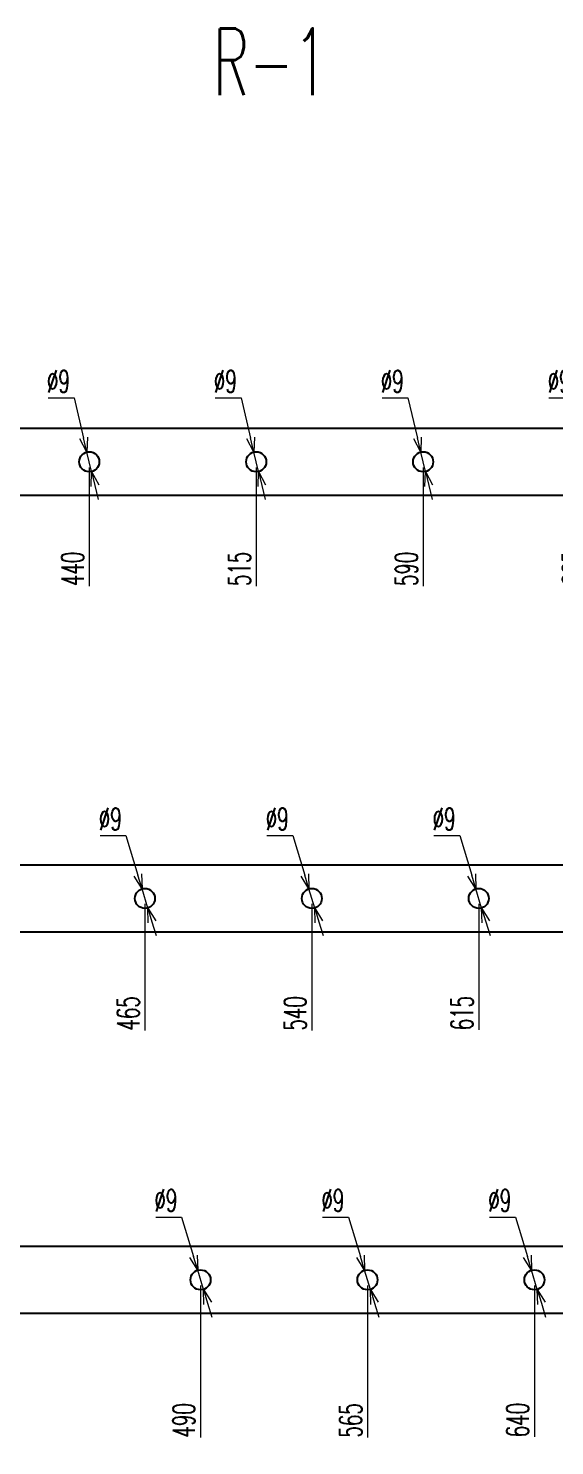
# Model space of a CAD drawing. Header units: millimetres. Extents: x 173893 to 258446, y -176540 to -123824.
# Drawn here: x 196897 to 197133, y -133624 to -132986 of the extents above; entities that cross this region are included whole.
import ezdxf
from ezdxf.enums import TextEntityAlignment as Align

# ---------------------------------------------------------------- set-up
doc = ezdxf.new("R2010")
doc.units = ezdxf.units.MM
doc.header["$LTSCALE"] = 3
doc.layers.add('@.DM. NÉT CHÍNH', color=7, linetype='Continuous')
doc.layers.add('@.VISIBLE', color=7, linetype='Continuous')
doc.styles.add('Ann_w01', font='romans.shx', dxfattribs={"width": 0.6, "bigfont": 'chineset.shx'})
doc.dimstyles.new('Dim 01_SC05', dxfattribs={"dimscale": 5, "dimtxt": 2, "dimasz": 1.3, "dimexe": 0.5, "dimexo": 0.5, "dimgap": 0.5, "dimtad": 1, "dimtoh": 1, "dimdec": 1, "dimzin": 12, "dimdsep": 46, "dimtxsty": 'Ann_w01', "dimblk": 'OPEN30', "dimcen": 1.5, "dimclrd": 6, "dimclre": 6, "dimclrt": 3, "dimadec": 1, "dimazin": 3, "dimtm": 1e-09, "dimtfac": 1, "dimtdec": 1, "dimtmove": 0, "dimatfit": 3, "dimldrblk": 'OPEN30', "dimfxl": 1, "dimtolj": 1, "dimlwd": 20, "dimlwe": 20, "dimarcsym": 0})

# ---------------------------------------------------------------- blocks, each defined once
blk = doc.blocks.new('*D2412')
at = {"layer": '@.DM. NÉT CHÍNH', "color": 6, "linetype": 'Continuous', "lineweight": 20, "transparency": 16777216}
blk.add_line((196924.37, -133183.61), (196924.37, -133237), dxfattribs=at)
at = {"layer": 'Defpoints', "color": 0, "linetype": 'Continuous', "transparency": 16777216}
for p in [(196484.36, -133181.11), (196924.37, -133181.11), (196924.37, -133219.07)]:
    blk.add_point(p, dxfattribs=at)
at = {"layer": '@.DM. NÉT CHÍNH', "color": 3, "linetype": 'Continuous', "transparency": 16777216, "insert": (196916.87, -133229.29), "char_height": 10, "attachment_point": 5, "rotation": 90, "style": 'Ann_w01'}
blk.add_mtext('\\A1;440', dxfattribs=at)
blk = doc.blocks.new('_Open30')
at = {"color": 0, "linetype": 'ByBlock', "lineweight": -2}
for p, q in [((-1, 0.268), (0, 0)), ((0, 0), (-1, -0.268)), ((0, 0), (-1, 0))]:
    blk.add_line(p, q, dxfattribs=at)
blk = doc.blocks.new('*D2413')
at = {"layer": '@.DM. NÉT CHÍNH', "color": 6, "linetype": 'Continuous', "lineweight": 20, "transparency": 16777216}
blk.add_line((196999.37, -133183.61), (196999.37, -133237), dxfattribs=at)
at = {"layer": 'Defpoints', "color": 0, "linetype": 'Continuous', "transparency": 16777216}
for p in [(196484.36, -133181.11), (196999.37, -133181.11), (196999.37, -133219.07)]:
    blk.add_point(p, dxfattribs=at)
at = {"layer": '@.DM. NÉT CHÍNH', "color": 3, "linetype": 'Continuous', "transparency": 16777216, "insert": (196991.87, -133229.29), "char_height": 10, "attachment_point": 5, "rotation": 90, "style": 'Ann_w01'}
blk.add_mtext('\\A1;515', dxfattribs=at)
blk = doc.blocks.new('*D2414')
at = {"layer": '@.DM. NÉT CHÍNH', "color": 6, "linetype": 'Continuous', "lineweight": 20, "transparency": 16777216}
blk.add_line((197074.37, -133183.61), (197074.37, -133237), dxfattribs=at)
at = {"layer": 'Defpoints', "color": 0, "linetype": 'Continuous', "transparency": 16777216}
for p in [(196484.36, -133181.11), (197074.37, -133181.11), (197074.37, -133219.07)]:
    blk.add_point(p, dxfattribs=at)
at = {"layer": '@.DM. NÉT CHÍNH', "color": 3, "linetype": 'Continuous', "transparency": 16777216, "insert": (197066.87, -133229.29), "char_height": 10, "attachment_point": 5, "rotation": 90, "style": 'Ann_w01'}
blk.add_mtext('\\A1;590', dxfattribs=at)
blk = doc.blocks.new('*D2415')
at = {"layer": '@.DM. NÉT CHÍNH', "color": 6, "linetype": 'Continuous', "lineweight": 20, "transparency": 16777216}
blk.add_line((197149.37, -133183.61), (197149.37, -133236.72), dxfattribs=at)
at = {"layer": 'Defpoints', "color": 0, "linetype": 'Continuous', "transparency": 16777216}
for p in [(196484.36, -133181.11), (197149.37, -133181.11), (197149.37, -133219.07)]:
    blk.add_point(p, dxfattribs=at)
at = {"layer": '@.DM. NÉT CHÍNH', "color": 3, "linetype": 'Continuous', "transparency": 16777216, "insert": (197141.87, -133229.14), "char_height": 10, "attachment_point": 5, "rotation": 90, "style": 'Ann_w01'}
blk.add_mtext('\\A1;665', dxfattribs=at)
blk = doc.blocks.new('*D2416')
at = {"layer": '@.DM. NÉT CHÍNH', "color": 6, "linetype": 'Continuous', "lineweight": 20, "transparency": 16777216}
blk.add_line((197324.36, -133198.61), (197324.36, -133237), dxfattribs=at)
at = {"layer": 'Defpoints', "color": 0, "linetype": 'Continuous', "transparency": 16777216}
for p in [(196484.36, -133181.11), (197324.36, -133196.11), (197324.36, -133219.07)]:
    blk.add_point(p, dxfattribs=at)
at = {"layer": '@.DM. NÉT CHÍNH', "color": 3, "linetype": 'Continuous', "transparency": 16777216, "insert": (197316.86, -133229.29), "char_height": 10, "attachment_point": 5, "rotation": 90, "style": 'Ann_w01'}
blk.add_mtext('\\A1;840', dxfattribs=at)
blk = doc.blocks.new('*D2417')
at = {"layer": '@.DM. NÉT CHÍNH', "color": 6, "linetype": 'Continuous', "lineweight": 20, "transparency": 16777216}
for p, q in [((196980.92, -133152.41), (196992.56, -133152.41)), ((196992.56, -133152.41), (196996.83, -133170.41)), ((197000.41, -133185.49), (196998.34, -133176.73)), ((197001.92, -133191.81), (197003.42, -133198.14))]:
    blk.add_line(p, q, dxfattribs=at)
at = {"layer": 'Defpoints', "color": 0, "linetype": 'Continuous', "transparency": 16777216}
for p in [(196998.34, -133176.73), (197000.41, -133185.49)]:
    blk.add_point(p, dxfattribs=at)
at = {"layer": '@.DM. NÉT CHÍNH', "color": 6, "linetype": 'Continuous', "lineweight": 20, "transparency": 16777216, "xscale": 6.5, "yscale": 6.5, "zscale": 6.5}
for p, rotation in [((196998.34, -133176.73), 283.3534512632432), ((197000.41, -133185.49), 103.3534512632432)]:
    blk.add_blockref('_Open30', p, dxfattribs=dict(at, rotation=rotation))
at = {"layer": '@.DM. NÉT CHÍNH', "color": 3, "linetype": 'Continuous', "transparency": 16777216, "insert": (196985.49, -133144.91), "char_height": 10, "attachment_point": 5, "style": 'Ann_w01'}
blk.add_mtext('\\A1;∅9', dxfattribs=at)
blk = doc.blocks.new('*D2418')
at = {"layer": '@.DM. NÉT CHÍNH', "color": 6, "linetype": 'Continuous', "lineweight": 20, "transparency": 16777216}
for p, q in [((196905.92, -133152.41), (196917.56, -133152.41)), ((196917.56, -133152.41), (196921.83, -133170.41)), ((196925.41, -133185.49), (196923.34, -133176.73)), ((196926.92, -133191.81), (196928.42, -133198.14))]:
    blk.add_line(p, q, dxfattribs=at)
at = {"layer": 'Defpoints', "color": 0, "linetype": 'Continuous', "transparency": 16777216}
for p in [(196923.34, -133176.73), (196925.41, -133185.49)]:
    blk.add_point(p, dxfattribs=at)
at = {"layer": '@.DM. NÉT CHÍNH', "color": 6, "linetype": 'Continuous', "lineweight": 20, "transparency": 16777216, "xscale": 6.5, "yscale": 6.5, "zscale": 6.5}
for p, rotation in [((196923.34, -133176.73), 283.3534512619048), ((196925.41, -133185.49), 103.3534512619048)]:
    blk.add_blockref('_Open30', p, dxfattribs=dict(at, rotation=rotation))
at = {"layer": '@.DM. NÉT CHÍNH', "color": 3, "linetype": 'Continuous', "transparency": 16777216, "insert": (196910.49, -133144.91), "char_height": 10, "attachment_point": 5, "style": 'Ann_w01'}
blk.add_mtext('\\A1;∅9', dxfattribs=at)
blk = doc.blocks.new('*D2419')
at = {"layer": '@.DM. NÉT CHÍNH', "color": 6, "linetype": 'Continuous', "lineweight": 20, "transparency": 16777216}
for p, q in [((197130.92, -133152.41), (197142.56, -133152.41)), ((197142.56, -133152.41), (197146.83, -133170.41)), ((197150.41, -133185.49), (197148.34, -133176.73)), ((197151.92, -133191.81), (197153.42, -133198.14))]:
    blk.add_line(p, q, dxfattribs=at)
at = {"layer": 'Defpoints', "color": 0, "linetype": 'Continuous', "transparency": 16777216}
for p in [(197148.34, -133176.73), (197150.41, -133185.49)]:
    blk.add_point(p, dxfattribs=at)
at = {"layer": '@.DM. NÉT CHÍNH', "color": 6, "linetype": 'Continuous', "lineweight": 20, "transparency": 16777216, "xscale": 6.5, "yscale": 6.5, "zscale": 6.5}
for p, rotation in [((197148.34, -133176.73), 283.3534512622654), ((197150.41, -133185.49), 103.3534512622653)]:
    blk.add_blockref('_Open30', p, dxfattribs=dict(at, rotation=rotation))
at = {"layer": '@.DM. NÉT CHÍNH', "color": 3, "linetype": 'Continuous', "transparency": 16777216, "insert": (197135.49, -133144.91), "char_height": 10, "attachment_point": 5, "style": 'Ann_w01'}
blk.add_mtext('\\A1;∅9', dxfattribs=at)
blk = doc.blocks.new('*D2420')
at = {"layer": '@.DM. NÉT CHÍNH', "color": 6, "linetype": 'Continuous', "lineweight": 20, "transparency": 16777216}
for p, q in [((197055.92, -133152.41), (197067.56, -133152.41)), ((197067.56, -133152.41), (197071.83, -133170.41)), ((197075.41, -133185.49), (197073.34, -133176.73)), ((197076.92, -133191.81), (197078.42, -133198.14))]:
    blk.add_line(p, q, dxfattribs=at)
at = {"layer": 'Defpoints', "color": 0, "linetype": 'Continuous', "transparency": 16777216}
for p in [(197073.34, -133176.73), (197075.41, -133185.49)]:
    blk.add_point(p, dxfattribs=at)
at = {"layer": '@.DM. NÉT CHÍNH', "color": 6, "linetype": 'Continuous', "lineweight": 20, "transparency": 16777216, "xscale": 6.5, "yscale": 6.5, "zscale": 6.5}
for p, rotation in [((197073.34, -133176.73), 283.3534512623509), ((197075.41, -133185.49), 103.3534512623509)]:
    blk.add_blockref('_Open30', p, dxfattribs=dict(at, rotation=rotation))
at = {"layer": '@.DM. NÉT CHÍNH', "color": 3, "linetype": 'Continuous', "transparency": 16777216, "insert": (197060.49, -133144.91), "char_height": 10, "attachment_point": 5, "style": 'Ann_w01'}
blk.add_mtext('\\A1;∅9', dxfattribs=at)
blk = doc.blocks.new('*D2430')
at = {"layer": '@.DM. NÉT CHÍNH', "color": 6, "linetype": 'Continuous', "lineweight": 20, "transparency": 16777216}
blk.add_line((196949.37, -133380.05), (196949.37, -133437), dxfattribs=at)
at = {"layer": 'Defpoints', "color": 0, "linetype": 'Continuous', "transparency": 16777216}
for p in [(196484.36, -133377.55), (196949.37, -133377.55), (196949.37, -133419.07)]:
    blk.add_point(p, dxfattribs=at)
at = {"layer": '@.DM. NÉT CHÍNH', "color": 3, "linetype": 'Continuous', "transparency": 16777216, "insert": (196941.87, -133429.28), "char_height": 10, "attachment_point": 5, "rotation": 90, "style": 'Ann_w01'}
blk.add_mtext('\\A1;465', dxfattribs=at)
blk = doc.blocks.new('*D2431')
at = {"layer": '@.DM. NÉT CHÍNH', "color": 6, "linetype": 'Continuous', "lineweight": 20, "transparency": 16777216}
blk.add_line((197024.37, -133380.05), (197024.37, -133437), dxfattribs=at)
at = {"layer": 'Defpoints', "color": 0, "linetype": 'Continuous', "transparency": 16777216}
for p in [(196484.36, -133377.55), (197024.37, -133377.55), (197024.37, -133419.07)]:
    blk.add_point(p, dxfattribs=at)
at = {"layer": '@.DM. NÉT CHÍNH', "color": 3, "linetype": 'Continuous', "transparency": 16777216, "insert": (197016.87, -133429.28), "char_height": 10, "attachment_point": 5, "rotation": 90, "style": 'Ann_w01'}
blk.add_mtext('\\A1;540', dxfattribs=at)
blk = doc.blocks.new('*D2432')
at = {"layer": '@.DM. NÉT CHÍNH', "color": 6, "linetype": 'Continuous', "lineweight": 20, "transparency": 16777216}
blk.add_line((197099.37, -133380.05), (197099.37, -133436.71), dxfattribs=at)
at = {"layer": 'Defpoints', "color": 0, "linetype": 'Continuous', "transparency": 16777216}
for p in [(196484.36, -133377.55), (197099.37, -133377.55), (197099.37, -133419.07)]:
    blk.add_point(p, dxfattribs=at)
at = {"layer": '@.DM. NÉT CHÍNH', "color": 3, "linetype": 'Continuous', "transparency": 16777216, "insert": (197091.87, -133429.14), "char_height": 10, "attachment_point": 5, "rotation": 90, "style": 'Ann_w01'}
blk.add_mtext('\\A1;615', dxfattribs=at)
blk = doc.blocks.new('*D2433')
at = {"layer": '@.DM. NÉT CHÍNH', "color": 6, "linetype": 'Continuous', "lineweight": 20, "transparency": 16777216}
blk.add_line((197174.37, -133380.05), (197174.37, -133436.71), dxfattribs=at)
at = {"layer": 'Defpoints', "color": 0, "linetype": 'Continuous', "transparency": 16777216}
for p in [(196484.36, -133377.55), (197174.37, -133377.55), (197174.37, -133419.07)]:
    blk.add_point(p, dxfattribs=at)
at = {"layer": '@.DM. NÉT CHÍNH', "color": 3, "linetype": 'Continuous', "transparency": 16777216, "insert": (197166.87, -133429.14), "char_height": 10, "attachment_point": 5, "rotation": 90, "style": 'Ann_w01'}
blk.add_mtext('\\A1;690', dxfattribs=at)
blk = doc.blocks.new('*D2434')
at = {"layer": '@.DM. NÉT CHÍNH', "color": 6, "linetype": 'Continuous', "lineweight": 20, "transparency": 16777216}
blk.add_line((197324.36, -133395.05), (197324.36, -133437), dxfattribs=at)
at = {"layer": 'Defpoints', "color": 0, "linetype": 'Continuous', "transparency": 16777216}
for p in [(196484.36, -133377.55), (197324.36, -133392.55), (197324.36, -133419.07)]:
    blk.add_point(p, dxfattribs=at)
at = {"layer": '@.DM. NÉT CHÍNH', "color": 3, "linetype": 'Continuous', "transparency": 16777216, "insert": (197316.86, -133429.28), "char_height": 10, "attachment_point": 5, "rotation": 90, "style": 'Ann_w01'}
blk.add_mtext('\\A1;840', dxfattribs=at)
blk = doc.blocks.new('*D2440')
at = {"layer": '@.DM. NÉT CHÍNH', "color": 6, "linetype": 'Continuous', "lineweight": 20, "transparency": 16777216}
blk.add_line((196974.37, -133551.64), (196974.37, -133620.1), dxfattribs=at)
at = {"layer": 'Defpoints', "color": 0, "linetype": 'Continuous', "transparency": 16777216}
for p in [(196484.36, -133549.14), (196974.37, -133549.14), (196974.37, -133602.17)]:
    blk.add_point(p, dxfattribs=at)
at = {"layer": '@.DM. NÉT CHÍNH', "color": 3, "linetype": 'Continuous', "transparency": 16777216, "insert": (196966.87, -133612.38), "char_height": 10, "attachment_point": 5, "rotation": 90, "style": 'Ann_w01'}
blk.add_mtext('\\A1;490', dxfattribs=at)
blk = doc.blocks.new('*D2441')
at = {"layer": '@.DM. NÉT CHÍNH', "color": 6, "linetype": 'Continuous', "lineweight": 20, "transparency": 16777216}
blk.add_line((197049.37, -133551.64), (197049.37, -133620.1), dxfattribs=at)
at = {"layer": 'Defpoints', "color": 0, "linetype": 'Continuous', "transparency": 16777216}
for p in [(196484.36, -133549.14), (197049.37, -133549.14), (197049.37, -133602.17)]:
    blk.add_point(p, dxfattribs=at)
at = {"layer": '@.DM. NÉT CHÍNH', "color": 3, "linetype": 'Continuous', "transparency": 16777216, "insert": (197041.87, -133612.38), "char_height": 10, "attachment_point": 5, "rotation": 90, "style": 'Ann_w01'}
blk.add_mtext('\\A1;565', dxfattribs=at)
blk = doc.blocks.new('*D2442')
at = {"layer": '@.DM. NÉT CHÍNH', "color": 6, "linetype": 'Continuous', "lineweight": 20, "transparency": 16777216}
blk.add_line((197124.37, -133551.64), (197124.37, -133619.81), dxfattribs=at)
at = {"layer": 'Defpoints', "color": 0, "linetype": 'Continuous', "transparency": 16777216}
for p in [(196484.36, -133549.14), (197124.37, -133549.14), (197124.37, -133602.17)]:
    blk.add_point(p, dxfattribs=at)
at = {"layer": '@.DM. NÉT CHÍNH', "color": 3, "linetype": 'Continuous', "transparency": 16777216, "insert": (197116.87, -133612.24), "char_height": 10, "attachment_point": 5, "rotation": 90, "style": 'Ann_w01'}
blk.add_mtext('\\A1;640', dxfattribs=at)
blk = doc.blocks.new('*D2443')
at = {"layer": '@.DM. NÉT CHÍNH', "color": 6, "linetype": 'Continuous', "lineweight": 20, "transparency": 16777216}
blk.add_line((197199.37, -133551.64), (197199.37, -133620.1), dxfattribs=at)
at = {"layer": 'Defpoints', "color": 0, "linetype": 'Continuous', "transparency": 16777216}
for p in [(196484.36, -133549.14), (197199.37, -133549.14), (197199.37, -133602.17)]:
    blk.add_point(p, dxfattribs=at)
at = {"layer": '@.DM. NÉT CHÍNH', "color": 3, "linetype": 'Continuous', "transparency": 16777216, "insert": (197191.87, -133612.38), "char_height": 10, "attachment_point": 5, "rotation": 90, "style": 'Ann_w01'}
blk.add_mtext('\\A1;715', dxfattribs=at)
blk = doc.blocks.new('*D2444')
at = {"layer": '@.DM. NÉT CHÍNH', "color": 6, "linetype": 'Continuous', "lineweight": 20, "transparency": 16777216}
blk.add_line((197324.36, -133566.64), (197324.36, -133620.1), dxfattribs=at)
at = {"layer": 'Defpoints', "color": 0, "linetype": 'Continuous', "transparency": 16777216}
for p in [(196484.36, -133549.14), (197324.36, -133564.14), (197324.36, -133602.17)]:
    blk.add_point(p, dxfattribs=at)
at = {"layer": '@.DM. NÉT CHÍNH', "color": 3, "linetype": 'Continuous', "transparency": 16777216, "insert": (197316.86, -133612.38), "char_height": 10, "attachment_point": 5, "rotation": 90, "style": 'Ann_w01'}
blk.add_mtext('\\A1;840', dxfattribs=at)
blk = doc.blocks.new('*D2445')
at = {"layer": '@.DM. NÉT CHÍNH', "color": 6, "linetype": 'Continuous', "lineweight": 20, "transparency": 16777216}
for p, q in [((197029.22, -133520.9), (197040.86, -133520.9)), ((197040.86, -133520.9), (197046.2, -133538.61)), ((197050.67, -133553.45), (197048.08, -133544.83)), ((197052.55, -133559.67), (197054.43, -133565.9))]:
    blk.add_line(p, q, dxfattribs=at)
at = {"layer": 'Defpoints', "color": 0, "linetype": 'Continuous', "transparency": 16777216}
for p in [(197048.08, -133544.83), (197050.67, -133553.45)]:
    blk.add_point(p, dxfattribs=at)
at = {"layer": '@.DM. NÉT CHÍNH', "color": 6, "linetype": 'Continuous', "lineweight": 20, "transparency": 16777216, "xscale": 6.5, "yscale": 6.5, "zscale": 6.5}
for p, rotation in [((197048.08, -133544.83), 286.7750790260807), ((197050.67, -133553.45), 106.7750790260807)]:
    blk.add_blockref('_Open30', p, dxfattribs=dict(at, rotation=rotation))
at = {"layer": '@.DM. NÉT CHÍNH', "color": 3, "linetype": 'Continuous', "transparency": 16777216, "insert": (197033.79, -133513.4), "char_height": 10, "attachment_point": 5, "style": 'Ann_w01'}
blk.add_mtext('\\A1;∅9', dxfattribs=at)
blk = doc.blocks.new('*D2446')
at = {"layer": '@.DM. NÉT CHÍNH', "color": 6, "linetype": 'Continuous', "lineweight": 20, "transparency": 16777216}
for p, q in [((196954.22, -133520.9), (196965.86, -133520.9)), ((196965.86, -133520.9), (196971.2, -133538.61)), ((196975.67, -133553.45), (196973.08, -133544.83)), ((196977.55, -133559.67), (196979.43, -133565.9))]:
    blk.add_line(p, q, dxfattribs=at)
at = {"layer": 'Defpoints', "color": 0, "linetype": 'Continuous', "transparency": 16777216}
for p in [(196973.08, -133544.83), (196975.67, -133553.45)]:
    blk.add_point(p, dxfattribs=at)
at = {"layer": '@.DM. NÉT CHÍNH', "color": 6, "linetype": 'Continuous', "lineweight": 20, "transparency": 16777216, "xscale": 6.5, "yscale": 6.5, "zscale": 6.5}
for p, rotation in [((196973.08, -133544.83), 286.7750790257793), ((196975.67, -133553.45), 106.7750790257794)]:
    blk.add_blockref('_Open30', p, dxfattribs=dict(at, rotation=rotation))
at = {"layer": '@.DM. NÉT CHÍNH', "color": 3, "linetype": 'Continuous', "transparency": 16777216, "insert": (196958.79, -133513.4), "char_height": 10, "attachment_point": 5, "style": 'Ann_w01'}
blk.add_mtext('\\A1;∅9', dxfattribs=at)
blk = doc.blocks.new('*D2448')
at = {"layer": '@.DM. NÉT CHÍNH', "color": 6, "linetype": 'Continuous', "lineweight": 20, "transparency": 16777216}
for p, q in [((197104.22, -133520.9), (197115.86, -133520.9)), ((197115.86, -133520.9), (197121.2, -133538.61)), ((197125.67, -133553.45), (197123.08, -133544.83)), ((197127.55, -133559.67), (197129.43, -133565.9))]:
    blk.add_line(p, q, dxfattribs=at)
at = {"layer": 'Defpoints', "color": 0, "linetype": 'Continuous', "transparency": 16777216}
for p in [(197123.08, -133544.83), (197125.67, -133553.45)]:
    blk.add_point(p, dxfattribs=at)
at = {"layer": '@.DM. NÉT CHÍNH', "color": 6, "linetype": 'Continuous', "lineweight": 20, "transparency": 16777216, "xscale": 6.5, "yscale": 6.5, "zscale": 6.5}
for p, rotation in [((197123.08, -133544.83), 286.7750790250867), ((197125.67, -133553.45), 106.7750790250867)]:
    blk.add_blockref('_Open30', p, dxfattribs=dict(at, rotation=rotation))
at = {"layer": '@.DM. NÉT CHÍNH', "color": 3, "linetype": 'Continuous', "transparency": 16777216, "insert": (197108.79, -133513.4), "char_height": 10, "attachment_point": 5, "style": 'Ann_w01'}
blk.add_mtext('\\A1;∅9', dxfattribs=at)
blk = doc.blocks.new('*D2453')
at = {"layer": '@.DM. NÉT CHÍNH', "color": 6, "linetype": 'Continuous', "lineweight": 20, "transparency": 16777216}
for p, q in [((197004.22, -133349.3), (197015.86, -133349.3)), ((197015.86, -133349.3), (197021.2, -133367.02)), ((197025.67, -133381.86), (197023.08, -133373.24)), ((197027.55, -133388.08), (197029.43, -133394.3))]:
    blk.add_line(p, q, dxfattribs=at)
at = {"layer": 'Defpoints', "color": 0, "linetype": 'Continuous', "transparency": 16777216}
for p in [(197023.08, -133373.24), (197025.67, -133381.86)]:
    blk.add_point(p, dxfattribs=at)
at = {"layer": '@.DM. NÉT CHÍNH', "color": 6, "linetype": 'Continuous', "lineweight": 20, "transparency": 16777216, "xscale": 6.5, "yscale": 6.5, "zscale": 6.5}
for p, rotation in [((197023.08, -133373.24), 286.775079026168), ((197025.67, -133381.86), 106.7750790261681)]:
    blk.add_blockref('_Open30', p, dxfattribs=dict(at, rotation=rotation))
at = {"layer": '@.DM. NÉT CHÍNH', "color": 3, "linetype": 'Continuous', "transparency": 16777216, "insert": (197008.79, -133341.8), "char_height": 10, "attachment_point": 5, "style": 'Ann_w01'}
blk.add_mtext('\\A1;∅9', dxfattribs=at)
blk = doc.blocks.new('*D2454')
at = {"layer": '@.DM. NÉT CHÍNH', "color": 6, "linetype": 'Continuous', "lineweight": 20, "transparency": 16777216}
for p, q in [((196929.22, -133349.3), (196940.86, -133349.3)), ((196940.86, -133349.3), (196946.2, -133367.02)), ((196950.67, -133381.86), (196948.08, -133373.24)), ((196952.55, -133388.08), (196954.43, -133394.3))]:
    blk.add_line(p, q, dxfattribs=at)
at = {"layer": 'Defpoints', "color": 0, "linetype": 'Continuous', "transparency": 16777216}
for p in [(196948.08, -133373.24), (196950.67, -133381.86)]:
    blk.add_point(p, dxfattribs=at)
at = {"layer": '@.DM. NÉT CHÍNH', "color": 6, "linetype": 'Continuous', "lineweight": 20, "transparency": 16777216, "xscale": 6.5, "yscale": 6.5, "zscale": 6.5}
for p, rotation in [((196948.08, -133373.24), 286.7750790260977), ((196950.67, -133381.86), 106.7750790260976)]:
    blk.add_blockref('_Open30', p, dxfattribs=dict(at, rotation=rotation))
at = {"layer": '@.DM. NÉT CHÍNH', "color": 3, "linetype": 'Continuous', "transparency": 16777216, "insert": (196933.79, -133341.8), "char_height": 10, "attachment_point": 5, "style": 'Ann_w01'}
blk.add_mtext('\\A1;∅9', dxfattribs=at)
blk = doc.blocks.new('*D2456')
at = {"layer": '@.DM. NÉT CHÍNH', "color": 6, "linetype": 'Continuous', "lineweight": 20, "transparency": 16777216}
for p, q in [((197079.22, -133349.3), (197090.86, -133349.3)), ((197090.86, -133349.3), (197096.2, -133367.02)), ((197100.67, -133381.86), (197098.08, -133373.24)), ((197102.55, -133388.08), (197104.43, -133394.3))]:
    blk.add_line(p, q, dxfattribs=at)
at = {"layer": 'Defpoints', "color": 0, "linetype": 'Continuous', "transparency": 16777216}
for p in [(197098.08, -133373.24), (197100.67, -133381.86)]:
    blk.add_point(p, dxfattribs=at)
at = {"layer": '@.DM. NÉT CHÍNH', "color": 6, "linetype": 'Continuous', "lineweight": 20, "transparency": 16777216, "xscale": 6.5, "yscale": 6.5, "zscale": 6.5}
for p, rotation in [((197098.08, -133373.24), 286.775079026365), ((197100.67, -133381.86), 106.775079026365)]:
    blk.add_blockref('_Open30', p, dxfattribs=dict(at, rotation=rotation))
at = {"layer": '@.DM. NÉT CHÍNH', "color": 3, "linetype": 'Continuous', "transparency": 16777216, "insert": (197083.79, -133341.8), "char_height": 10, "attachment_point": 5, "style": 'Ann_w01'}
blk.add_mtext('\\A1;∅9', dxfattribs=at)

msp = doc.modelspace()

# ---------------------------------------------------------------- linework, layer by layer
at = {"layer": '@.VISIBLE', "color": 1}
msp.add_lwpolyline([(196484.36, -133196.11), (197324.36, -133196.11), (197324.36, -133166.11), (196484.36, -133166.11)], close=True, dxfattribs=at)
at = {"layer": '@.VISIBLE', "color": 2}
msp.add_lwpolyline([(196484.36, -133392.55), (197324.36, -133392.55), (197324.36, -133362.55), (196484.36, -133362.55)], close=True, dxfattribs=at)
at = {"layer": '@.VISIBLE', "color": 4}
msp.add_lwpolyline([(196484.36, -133564.14), (197324.36, -133564.14), (197324.36, -133534.14), (196484.36, -133534.14)], close=True, dxfattribs=at)
at = {"layer": '@.VISIBLE', "color": 1}
for centre in [(196924.37, -133181.11), (196999.37, -133181.11), (197074.37, -133181.11)]:
    msp.add_circle(centre, 4.5, dxfattribs=at)
at = {"layer": '@.VISIBLE', "color": 2}
for centre in [(196949.37, -133377.55), (197024.37, -133377.55), (197099.37, -133377.55)]:
    msp.add_circle(centre, 4.5, dxfattribs=at)
at = {"layer": '@.VISIBLE', "color": 4}
for centre in [(196974.37, -133549.14), (197049.37, -133549.14), (197124.37, -133549.14)]:
    msp.add_circle(centre, 4.5, dxfattribs=at)

# ---------------------------------------------------------------- texts
at = {"style": 'Ann_w01', "width": 0.6}
msp.add_text('R-1', height=30, dxfattribs=at).set_placement((197005.77, -133001.11), align=Align.MIDDLE_CENTER)

# ---------------------------------------------------------------- dimensions: what is measured, and where the dimension line sits
at = {"layer": '@.DM. NÉT CHÍNH', "linetype": 'Continuous'}
for p1, p2, picture, middle in [((196925.41, -133185.49), (196923.34, -133176.73), '*D2418', (196910.49, -133152.41)), ((197000.41, -133185.49), (196998.34, -133176.73), '*D2417', (196985.49, -133152.41)), ((197075.41, -133185.49), (197073.34, -133176.73), '*D2420', (197060.49, -133152.41)), ((197150.41, -133185.49), (197148.34, -133176.73), '*D2419', (197135.49, -133152.41)), ((196950.67, -133381.86), (196948.08, -133373.24), '*D2454', (196933.79, -133349.3)), ((197025.67, -133381.86), (197023.08, -133373.24), '*D2453', (197008.79, -133349.3)), ((197100.67, -133381.86), (197098.08, -133373.24), '*D2456', (197083.79, -133349.3)), ((196975.67, -133553.45), (196973.08, -133544.83), '*D2446', (196958.79, -133520.9)), ((197050.67, -133553.45), (197048.08, -133544.83), '*D2445', (197033.79, -133520.9)), ((197125.67, -133553.45), (197123.08, -133544.83), '*D2448', (197108.79, -133520.9))]:
    dim = msp.add_diameter_dim_2p(p1=p1, p2=p2, dimstyle='Dim 01_SC05', dxfattribs=at)
    dim.commit()
    dim.dimension.update_dxf_attribs({"geometry": picture, "text_midpoint": middle, "dimtype": 163})
for feature_location, offset, origin, picture, middle in [((196924.37, -133181.11), (0, -37.96), (196484.36, -133181.11), '*D2412', (196916.87, -133229.29)), ((196999.37, -133181.11), (0, -37.96), (196484.36, -133181.11), '*D2413', (196991.87, -133229.29)), ((197074.37, -133181.11), (0, -37.96), (196484.36, -133181.11), '*D2414', (197066.87, -133229.29)), ((197149.37, -133181.11), (0, -37.96), (196484.36, -133181.11), '*D2415', (197141.87, -133229.14)), ((197324.36, -133196.11), (0, -22.96), (196484.36, -133181.11), '*D2416', (197316.86, -133229.29)), ((196949.37, -133377.55), (0, -41.52), (196484.36, -133377.55), '*D2430', (196941.87, -133429.28)), ((197024.37, -133377.55), (0, -41.52), (196484.36, -133377.55), '*D2431', (197016.87, -133429.28)), ((197099.37, -133377.55), (0, -41.52), (196484.36, -133377.55), '*D2432', (197091.87, -133429.14)), ((197174.37, -133377.55), (0, -41.52), (196484.36, -133377.55), '*D2433', (197166.87, -133429.14)), ((197324.36, -133392.55), (0, -26.52), (196484.36, -133377.55), '*D2434', (197316.86, -133429.28)), ((196974.37, -133549.14), (0, -53.03), (196484.36, -133549.14), '*D2440', (196966.87, -133612.38)), ((197049.37, -133549.14), (0, -53.03), (196484.36, -133549.14), '*D2441', (197041.87, -133612.38)), ((197124.37, -133549.14), (0, -53.03), (196484.36, -133549.14), '*D2442', (197116.87, -133612.24)), ((197199.37, -133549.14), (0, -53.03), (196484.36, -133549.14), '*D2443', (197191.87, -133612.38)), ((197324.36, -133564.14), (0, -38.03), (196484.36, -133549.14), '*D2444', (197316.86, -133612.38))]:
    dim = msp.add_ordinate_dim(feature_location=feature_location, offset=offset, dtype=1, origin=origin, dimstyle='Dim 01_SC05', dxfattribs=at)
    dim.commit()
    dim.dimension.update_dxf_attribs({"geometry": picture, "text_midpoint": middle})

doc.saveas('drawing.dxf')
